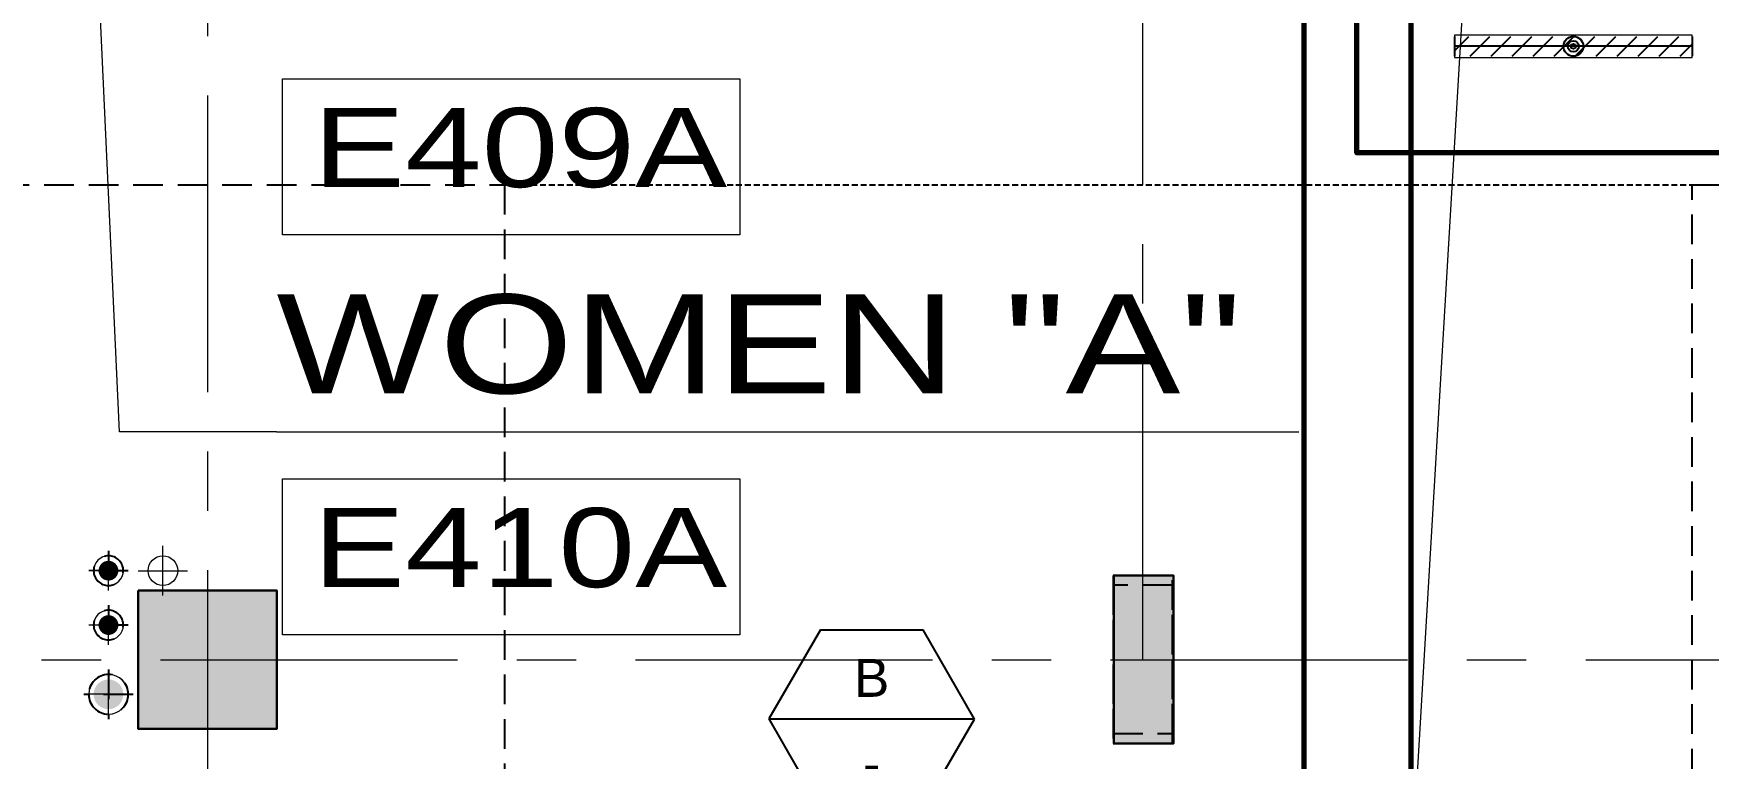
# Model space of a CAD drawing. Header units: inches. Extents: x -26500 to 0, y -3347 to 2257.
# Drawn here: x -23616.2 to -23277.7, y 347.2 to 493.8 of the extents above; entities that cross this region are included whole.
import ezdxf
from ezdxf.enums import TextEntityAlignment as Align

# ---------------------------------------------------------------- set-up
doc = ezdxf.new("R2010")
doc.units = ezdxf.units.IN
doc.header["$LTSCALE"] = 48
doc.header["$MEASUREMENT"] = 0
doc.linetypes.add('A104$0$CENTER', pattern=[2, 1.25, -0.25, 0.25, -0.25])
doc.linetypes.add('NB - 5th floor_plan$0$HIDDEN2', pattern=[0.1875, 0.125, -0.0625])
for name, color, linetype in [('A104$0$A-ANNO-PATT-1-4', 8, 'Continuous'), ('A104$0$A-ANNO-PATT-1-5', 8, 'Continuous'), ('A104$0$A-AREA-IDEN', 8, 'Continuous'), ('A104$0$A-COLS-COL1-4', 8, 'Continuous'), ('A104$0$A-COLS-COL1-5', 8, 'Continuous'), ('A104$0$A-FLOR-SLEEVE', 8, 'Continuous'), ('A104$0$A-FLOR-SLEEVE-4-12', 8, 'Continuous'), ('A104$0$A-GRID-GRDP0-15', 8, 'Continuous'), ('A104$0$A-PLUMB-RISER', 8, 'Continuous'), ('A104$0$A-Roof-leader', 8, 'Continuous'), ('A604$0$A-FLOR-SLEEVE', 8, 'Continuous'), ('A604$0$br604_br604 - E-Lite', 3, 'Continuous'), ('E-FIRE', 234, 'Continuous'), ('E-Lite', 53, 'Continuous'), ('E-Lite-Emer', 13, 'Continuous'), ('M-HVAC-blck', 6, 'Continuous'), ('M-HVAC-TEXT', 6, 'Continuous'), ('NB - 5th floor_plan$0$STCCOLS1', 1, 'NB - 5th floor_plan$0$HIDDEN2'), ('NB - 5th floor_plan$0$STCCOLS2', 1, 'NB - 5th floor_plan$0$HIDDEN2'), ('NB - 5th floor_plan$0$STDROPS', 1, 'NB - 5th floor_plan$0$HIDDEN2'), ('NB - 5th floor_plan$0$STWETSTACK', 1, 'NB - 5th floor_plan$0$HIDDEN2'), ('XREF', 7, 'Continuous')]:
    doc.layers.add(name, color=color, linetype=linetype)
doc.layers.add('E-Fire-Covr', color=240, linetype='Continuous', lineweight=70, plot=False)
doc.styles.add('A104$0$Arial', font='arial.ttf', dxfattribs={"height": 0.076839})
doc.styles.add('A104$0$style-Arial', font='arial.ttf')
doc.styles.add('M08', font='arial.ttf', dxfattribs={"height": 7.68})

# ---------------------------------------------------------------- blocks, each defined once
blk = doc.blocks.new('A104')
at = {"layer": 'A104$0$A-PLUMB-RISER', "lineweight": 30}
h = blk.add_hatch(color=256, dxfattribs=at)
edge = h.paths.add_edge_path()
edge.add_arc((-23601.0236, 385.1574), 2, 0, 360)
h = blk.add_hatch(color=256, dxfattribs=at)
edge = h.paths.add_edge_path()
edge.add_arc((-23601.0236, 374.1574), 2, 0, 360)
at = {"layer": 'A104$0$A-Roof-leader', "lineweight": 13}
h = blk.add_hatch(color=256, dxfattribs=at)
edge = h.paths.add_edge_path()
edge.add_arc((-23601.0236, 360.1574), 3, 0, 360)
at = {"layer": 'A104$0$A-ANNO-PATT-1-4', "lineweight": 30, "extrusion": (-4.54898e-86, 8.26143e-70, -1)}
blk.add_solid([(23398.0362, 350.2097), (23386.0363, 350.2097), (23398.0362, 384.209), (23386.0363, 384.209)], dxfattribs=at)
at = {"layer": 'A104$0$A-ANNO-PATT-1-5', "lineweight": 30}
blk.add_solid([(-23567.0236, 353.1574), (-23567.0236, 381.1574), (-23595.0236, 353.1574), (-23595.0236, 381.1574)], dxfattribs=at)
at = {"layer": 'A104$0$A-AREA-IDEN', "lineweight": 13}
blk.add_line((-23567.0737, 413.2278, 0.2066), (-23360.511, 413.2278, 0.2066), dxfattribs=at)
at = {"layer": 'A104$0$A-AREA-IDEN', "lineweight": 0, "elevation": 0.2066, "flags": 128}
for points in [[(-23567.0737, 413.2278), (-23598.7656, 413.2278), (-23609.0394, 636.1473)], [(-23408.4269, 231.3349), (-23343.198, 231.3349), (-23321.6209, 596.0419)]]:
    blk.add_lwpolyline(points, dxfattribs=at)
at = {"layer": 'A104$0$A-AREA-IDEN', "lineweight": 13}
for points in [[(-23565.8739, 484.5794, 0.2066), (-23473.4359, 484.5794, 0.2066), (-23473.4359, 453.0498, 0.2066), (-23565.8739, 453.0498, 0.2066)], [(-23565.8739, 403.7111, 0.2066), (-23473.4359, 403.7111, 0.2066), (-23473.4359, 372.1816, 0.2066), (-23565.8739, 372.1816, 0.2066)]]:
    blk.add_3dface(points, dxfattribs=at)
at = {"layer": 'A104$0$A-COLS-COL1-4', "lineweight": 30}
blk.add_3dface([(-23397.8495, 384.209), (-23385.8495, 384.209), (-23385.8495, 350.2097), (-23397.8495, 350.2097)], dxfattribs=at)
at = {"layer": 'A104$0$A-COLS-COL1-5', "lineweight": 30}
blk.add_3dface([(-23595.0236, 381.1574), (-23567.0236, 381.1574), (-23567.0236, 353.1574), (-23595.0236, 353.1574)], dxfattribs=at)
at = {"layer": 'A104$0$A-FLOR-SLEEVE', "lineweight": 0}
for p, q in [((-23601.0236, 381.1574), (-23601.0236, 389.1574)), ((-23597.0236, 385.1574), (-23605.0236, 385.1574)), ((-23601.0236, 370.1574), (-23601.0236, 378.1574)), ((-23597.0236, 374.1574), (-23605.0236, 374.1574)), ((-23601.0236, 355.1574), (-23601.0236, 365.1574)), ((-23596.0236, 360.1574), (-23606.0236, 360.1574))]:
    blk.add_line(p, q, dxfattribs=at)
at = {"layer": 'A104$0$A-FLOR-SLEEVE', "lineweight": 13, "extrusion": (0, 0, -1)}
for centre, radius in [((23601.0236, 385.1574), 3), ((23601.0236, 374.1574), 3), ((23601.0236, 360.1574), 4)]:
    blk.add_circle(centre, radius, dxfattribs=at)
at = {"layer": 'A104$0$A-FLOR-SLEEVE-4-12', "lineweight": 0}
for p, q in [((-23590.0236, 380.1574), (-23590.0236, 390.1574)), ((-23595.0236, 385.1574), (-23585.0236, 385.1574))]:
    blk.add_line(p, q, dxfattribs=at)
at = {"layer": 'A104$0$A-FLOR-SLEEVE-4-12', "lineweight": 13}
blk.add_circle((-23590.0236, 385.1574), 3, dxfattribs=at)
at = {"layer": 'A104$0$A-GRID-GRDP0-15', "linetype": 'A104$0$CENTER', "lineweight": 0}
for p, q in [((-23581.0236, 2113.2362), (-23581.0236, -676.9052)), ((-23392.0337, 367.1574), (-23392.0337, 2113.2362)), ((-24358.5266, 367.1574), (-20364.9322, 367.1574))]:
    blk.add_line(p, q, dxfattribs=at)
at = {"layer": 'A104$0$A-AREA-IDEN', "lineweight": 13, "style": 'A104$0$style-Arial', "width": 1.246875}
for s, p in [('E409A', (-23559.6898, 462.6925, 0.2066)), ('E410A', (-23559.6898, 381.8243, 0.2066))]:
    blk.add_text(s, height=16, dxfattribs=at).set_placement(p)
at = {"layer": 'A104$0$A-AREA-IDEN', "lineweight": 13, "insert": (-23567.0747, 420.7068, 0.2066), "char_height": 19.999996, "attachment_point": 7, "line_spacing_factor": 0.6, "style": 'A104$0$Arial'}
blk.add_mtext('\\H1x;\\W1.24688;WOMEN "A"', dxfattribs=at)
blk = doc.blocks.new('NB - 5th floor_plan')
at = {"layer": 'NB - 5th floor_plan$0$STCCOLS1', "color": 1, "linetype": 'NB - 5th floor_plan$0$HIDDEN2'}
for points in [[(-23595.0236, 381.1574), (-23567.0236, 381.1574), (-23567.0236, 353.1574), (-23595.0236, 353.1574)], [(-23398.0336, 352.2097), (-23386.0337, 352.2097), (-23386.0337, 382.209), (-23398.0336, 382.209)]]:
    blk.add_lwpolyline(points, close=True, dxfattribs=at)
at = {"layer": 'NB - 5th floor_plan$0$STCCOLS2', "color": 1, "linetype": 'NB - 5th floor_plan$0$HIDDEN2'}
blk.add_lwpolyline([(-23398.0336, 350.2097), (-23386.0337, 350.2097), (-23386.0337, 384.209), (-23398.0336, 384.209)], close=True, dxfattribs=at)
at = {"layer": 'NB - 5th floor_plan$0$STDROPS', "color": 1, "linetype": 'NB - 5th floor_plan$0$HIDDEN2', "ltscale": 0.2}
blk.add_line((-23521.0236, 463.1573), (-23281.0236, 463.1573), dxfattribs=at)
at = {"layer": 'NB - 5th floor_plan$0$STDROPS', "color": 1, "linetype": 'NB - 5th floor_plan$0$HIDDEN2'}
blk.add_lwpolyline([(-23641.0236, 463.1574), (-23521.0236, 463.1574), (-23521.0236, 271.1574), (-23641.0236, 271.1574)], close=True, dxfattribs=at)
blk.add_lwpolyline([(-23212.2736, 463.1573), (-23161.0236, 463.1573), (-23161.0236, 271.1574), (-23281.0236, 271.1574), (-23281.0236, 463.1573), (-23232.2736, 463.1573)], dxfattribs=at)
at = {"layer": 'NB - 5th floor_plan$0$STWETSTACK', "color": 1, "linetype": 'NB - 5th floor_plan$0$HIDDEN2', "extrusion": (0, 0, -1)}
for p, q in [((-23601.0223, 389.1568, -0.0063), (-23601.0223, 381.1568, -0.0063)), ((-23597.0223, 385.1568, -0.0063), (-23605.0223, 385.1568, -0.0063)), ((-23601.0223, 378.1568, -0.0063), (-23601.0223, 370.1568, -0.0063)), ((-23597.0223, 374.1568, -0.0063), (-23605.0223, 374.1568, -0.0063)), ((-23601.0223, 365.1568, -0.0063), (-23601.0223, 355.1568, -0.0063)), ((-23596.0223, 360.1568, -0.0063), (-23606.0223, 360.1568, -0.0063))]:
    blk.add_line(p, q, dxfattribs=at)
for centre, radius in [((23601.0223, 385.1568, 0.0063), 3), ((23601.0223, 374.1568, 0.0063), 3), ((23601.0223, 360.1568, 0.0063), 4)]:
    blk.add_circle(centre, radius, dxfattribs=at)
blk = doc.blocks.new('A604')
at = {"layer": 'A604$0$A-FLOR-SLEEVE', "lineweight": 0}
for p, q in [((-23601.02, 381.16), (-23601.02, 389.16)), ((-23597.02, 385.16), (-23605.02, 385.16)), ((-23601.02, 370.16), (-23601.02, 378.16)), ((-23597.02, 374.16), (-23605.02, 374.16)), ((-23601.02, 355.16), (-23601.02, 365.16)), ((-23596.02, 360.16), (-23606.02, 360.16))]:
    blk.add_line(p, q, dxfattribs=at)
at = {"layer": 'A604$0$A-FLOR-SLEEVE', "lineweight": 13, "extrusion": (0, 0, -1)}
for centre, radius in [((23601.02, 385.16), 3), ((23601.02, 374.16), 3), ((23601.02, 360.16), 4)]:
    blk.add_circle(centre, radius, dxfattribs=at)
at = {"layer": 'A604$0$br604_br604 - E-Lite', "lineweight": 13}
blk.add_3dface([(-23329.02, 488.91), (-23281.02, 488.91), (-23281.02, 493.41), (-23329.02, 493.41)], dxfattribs=at)
blk = doc.blocks.new('LFIND4')
for p, q in [((-24, 2), (-24, -2)), ((24, 0), (-24, 0)), ((24, 2), (24, -2))]:
    blk.add_line(p, q)
for radius in [2, 1.12, 0.5]:
    blk.add_circle((0, 0), radius)
blk = doc.blocks.new('*U149')
at = {"layer": 'E-Fire-Covr'}
blk.add_lwpolyline([(10.15, 322), (318, 322), (318, -314), (-318, -314), (-318, 322), (-9.51, 322)], dxfattribs=at)
blk = doc.blocks.new('A$C73FD2CE6')
at = {"layer": 'M-HVAC-blck'}
for p, q in [((10.41, 36), (0, 18.01)), ((10.41, 36), (31.18, 36)), ((41.57, 17.97), (31.18, 36)), ((0, 18.01), (10.37, 0)), ((0.01, 17.99), (41.56, 17.99)), ((31.17, 0), (41.57, 17.97)), ((10.37, 0), (31.17, 0))]:
    blk.add_line(p, q, dxfattribs=at)
at = {"layer": 'M-HVAC-TEXT', "style": 'M08'}
for tag, p in [('2', (20.78, 26.3)), ('1', (20.78, 8.99))]:
    blk.add_attdef(tag, text='', height=7.68, dxfattribs=at).set_placement(p, align=Align.MIDDLE)

msp = doc.modelspace()

# ---------------------------------------------------------------- hatches: boundary and pattern name
at = {"layer": 'E-Lite-Emer'}
h = msp.add_hatch(dxfattribs=at)
h.set_pattern_fill('ANSI31', color=256, scale=24, angle=180, style=0)
h.set_pattern_definition([(225, (-25400.5473, 3212.9135), (2.1213203, -2.1213203), [])])
h.paths.add_polyline_path([(-23281.02, 493.16), (-23329.02, 493.16), (-23329.02, 489.16), (-23281.02, 489.16)])

# ---------------------------------------------------------------- block references
at = {"layer": 'E-FIRE'}
for p in [(-23030.79, 783.61), (-23655.84, 303.69), (-23041.43, 303.69)]:
    msp.add_blockref('*U149', p, dxfattribs=at)
at = {"layer": 'E-Lite'}
msp.add_blockref('LFIND4', (-23305.02, 491.16), dxfattribs=at)
at = {"layer": 'M-HVAC-blck'}
msp.add_blockref('A$C73FD2CE6', (-23467.59, 337.19), dxfattribs=at).add_auto_attribs({'2': 'B', '1': '-'})
at = {"layer": 'XREF'}
for name in ['A104', 'NB - 5th floor_plan', 'A604']:
    msp.add_blockref(name, (0, 0), dxfattribs=at)

doc.saveas('drawing.dxf')
